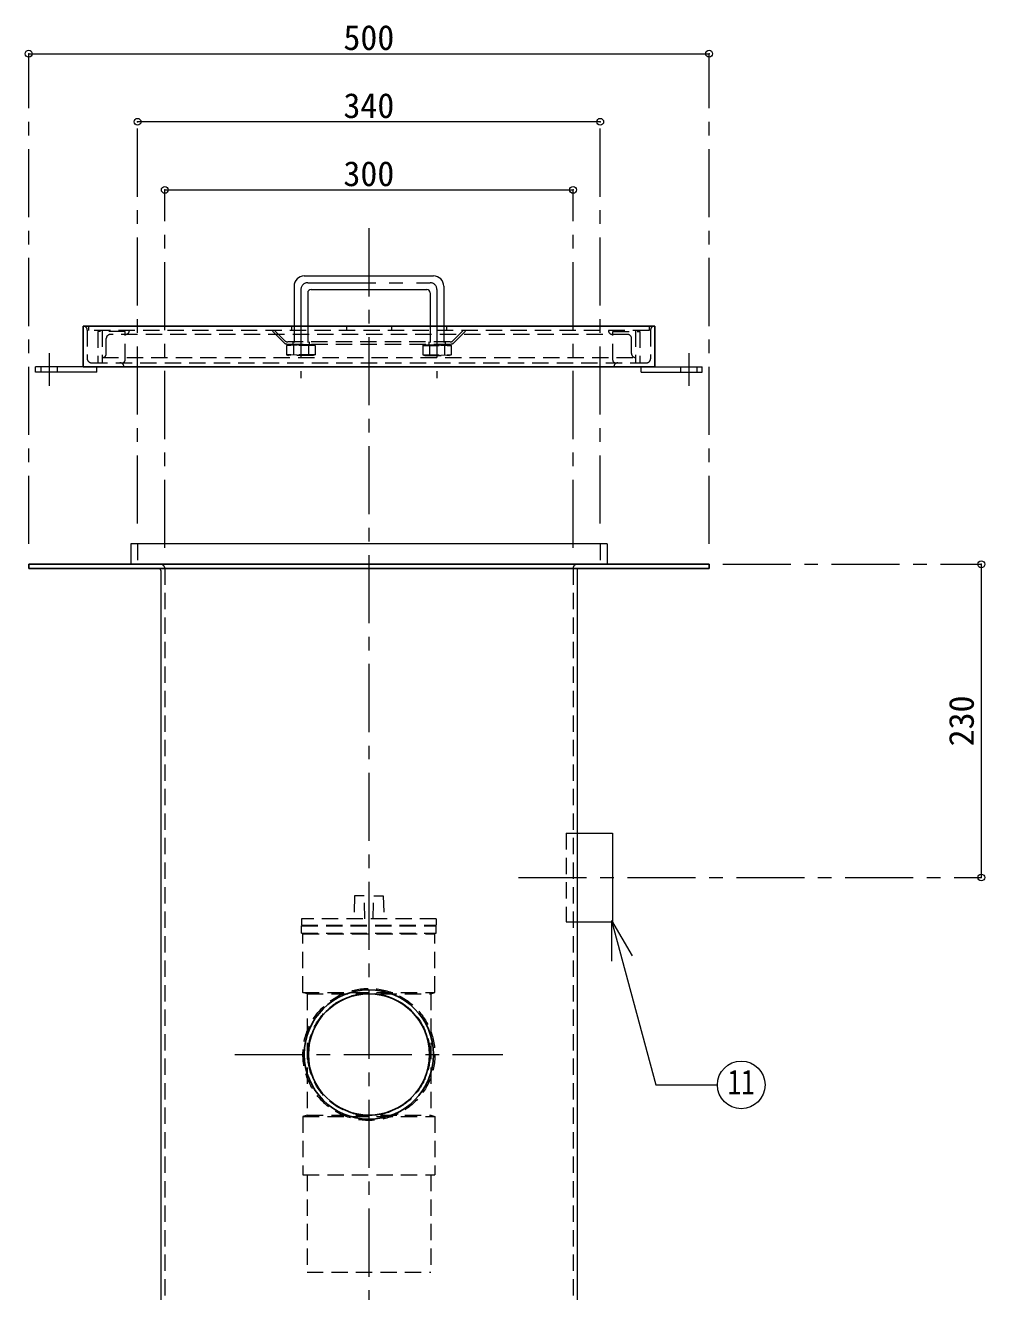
# Model space of a CAD drawing. Units: millimetres at full size, sheet at 1:10; details may follow other scales. Extents: x -2126 to 1924, y -1326 to 1484.
# Drawn here: x 121 to 826, y -835 to 95 of the extents above; entities that cross this region are included whole.
import ezdxf
from ezdxf.enums import TextEntityAlignment as Align

# ---------------------------------------------------------------- set-up
doc = ezdxf.new("R2010")
doc.units = ezdxf.units.MM
doc.header["$LTSCALE"] = 10
doc.header["$PDMODE"] = 32
doc.header["$PDSIZE"] = 5
doc.linetypes.add('CHAIN1', pattern=[8, 5, -1, 1, -1])
doc.linetypes.add('DASHED1', pattern=[1.8, 1.2, -0.6])
doc.layers.add('0-6_補助線', color=4, linetype='Continuous', lineweight=9)
doc.styles.add('ＭＳ ゴシック', font='')
doc.styles.get('ＭＳ ゴシック').set_extended_font_data('MS Gothic')

msp = doc.modelspace()

# ---------------------------------------------------------------- linework, layer by layer
at = {"layer": '0-6_補助線'}
for p, q in [((123.78, 74.05), (623.78, 74.05)), ((543.78, 24.05), (203.78, 24.05)), ((223.78, -25.95), (523.78, -25.95)), ((326.28, -89.15), (421.28, -89.15)), ((318.78, -96.65), (318.78, -125.95)), ((328.78, -101.65), (328.78, -125.95)), ((331.28, -99.15), (416.28, -99.15)), ((418.78, -101.65), (418.78, -125.95)), ((428.78, -96.65), (428.78, -125.95)), ((163.78, -155.95), (128.78, -155.95)), ((128.78, -159.95), (128.78, -155.95)), ((173.78, -159.95), (173.78, -155.95)), ((573.78, -159.95), (573.78, -155.95)), ((583.78, -155.95), (618.78, -155.95)), ((618.78, -159.95), (618.78, -155.95)), ((173.78, -159.95), (128.78, -159.95)), ((573.78, -159.95), (618.78, -159.95)), ((823.78, -300.95), (823.78, -530.95)), ((526.78, -563.45), (552.78, -563.45))]:
    msp.add_line(p, q, dxfattribs=at)
at = {"layer": '0-6_補助線', "linetype": 'CHAIN1'}
for p, q in [((123.78, -285.95), (123.78, 74.05)), ((623.78, -285.95), (623.78, 74.05)), ((203.78, -270.95), (203.78, 24.05)), ((543.78, -270.95), (543.78, 24.05)), ((223.78, -288.95), (223.78, -25.95)), ((523.78, -288.95), (523.78, -25.95)), ((373.78, -54.15), (373.78, -1038.95)), ((323.78, -99.15), (323.78, -164.15)), ((328.78, -94.15), (418.78, -94.15)), ((423.78, -99.15), (423.78, -164.15)), ((138.78, -145.95), (138.78, -169.95)), ((608.78, -145.95), (608.78, -169.95)), ((633.78, -300.95), (823.78, -300.95)), ((483.78, -530.95), (823.78, -530.95)), ((275.28, -660.95), (472.28, -660.95))]:
    msp.add_line(p, q, dxfattribs=at)
at = {"layer": '0-6_補助線', "color": 5, "lineweight": 25}
for p, q in [((163.78, -155.95), (163.78, -125.95)), ((583.78, -125.95), (163.78, -125.95)), ((583.78, -155.95), (583.78, -125.95)), ((163.78, -155.95), (583.78, -155.95)), ((123.78, -300.95), (123.78, -303.95)), ((623.78, -300.95), (123.78, -300.95)), ((123.78, -303.95), (623.78, -303.95)), ((623.78, -300.95), (623.78, -303.95))]:
    msp.add_line(p, q, dxfattribs=at)
at = {"layer": '0-6_補助線', "color": 7, "linetype": 'DASHED1', "lineweight": 18}
for p, q in [((166.78, -128.95), (166.78, -149.95)), ((580.78, -128.95), (580.78, -149.95)), ((169.78, -152.95), (577.78, -152.95))]:
    msp.add_line(p, q, dxfattribs=at)
at = {"layer": '0-6_補助線', "linetype": 'DASHED1'}
for p, q in [((167.78, -125.95), (167.78, -129.15)), ((579.78, -129.15), (167.78, -129.15)), ((194.58, -129.95), (174.58, -129.95)), ((174.58, -129.95), (174.58, -152.95)), ((177.78, -129.15), (177.78, -152.95)), ((194.58, -150.95), (194.58, -129.95)), ((311.41, -138.28), (302.28, -129.15)), ((312.03, -136.78), (304.41, -129.15)), ((316.78, -125.95), (316.78, -129.15)), ((318.78, -125.95), (318.78, -139.65)), ((328.78, -125.95), (328.78, -139.65)), ((357.2, -125.95), (357.2, -129.15)), ((390.37, -125.95), (390.37, -129.15)), ((418.78, -125.95), (418.78, -139.65)), ((428.78, -125.95), (428.78, -139.65)), ((430.78, -125.95), (430.78, -129.15)), ((435.54, -136.78), (443.16, -129.15)), ((436.16, -138.28), (445.28, -129.15)), ((552.98, -150.95), (552.98, -129.95)), ((569.78, -129.15), (569.78, -152.95)), ((579.78, -125.95), (579.78, -129.15)), ((180.78, -146.15), (180.78, -135.15)), ((563.78, -132.15), (183.78, -132.15)), ((313.53, -139.15), (434.04, -139.15)), ((433.42, -137.65), (314.15, -137.65)), ((317.78, -137.65), (317.78, -139.15)), ((329.78, -137.65), (329.78, -139.15)), ((417.78, -137.65), (417.78, -139.15)), ((429.78, -137.65), (429.78, -139.15)), ((566.78, -146.15), (566.78, -135.15)), ((334.28, -140.15), (313.28, -140.15)), ((334.28, -147.15), (313.28, -147.15)), ((313.28, -147.15), (314.78, -147.65)), ((332.78, -139.65), (314.78, -139.65)), ((318.28, -140.15), (314.78, -139.65)), ((332.78, -147.65), (314.78, -147.65)), ((323.78, -139.65), (318.28, -140.15)), ((329.28, -140.15), (329.28, -147.15)), ((334.28, -140.15), (332.78, -139.65)), ((413.28, -140.15), (414.78, -139.65)), ((413.28, -140.15), (434.28, -140.15)), ((413.28, -147.15), (434.28, -147.15)), ((414.78, -139.65), (432.78, -139.65)), ((414.78, -147.65), (432.78, -147.65)), ((418.28, -140.15), (418.28, -147.15)), ((423.78, -139.65), (429.28, -140.15)), ((429.28, -140.15), (432.78, -139.65)), ((434.28, -147.15), (432.78, -147.65)), ((132.78, -155.95), (132.78, -159.95)), ((144.78, -155.95), (144.78, -159.95)), ((177.78, -149.15), (569.78, -149.15)), ((602.78, -155.95), (602.78, -159.95)), ((614.78, -155.95), (614.78, -159.95)), ((203.78, -285.95), (203.78, -300.95)), ((543.78, -285.95), (543.78, -300.95)), ((223.78, -303.95), (223.78, -1000.95)), ((523.78, -303.95), (523.78, -1000.95)), ((518.78, -498.45), (526.78, -498.45)), ((363.28, -544.45), (362.78, -561.45)), ((370.28, -544.45), (363.28, -544.45)), ((370.78, -561.45), (370.28, -544.45)), ((376.78, -561.45), (377.28, -544.45)), ((377.28, -544.45), (384.28, -544.45)), ((384.28, -544.45), (384.78, -561.45)), ((324.28, -561.45), (324.28, -565.95)), ((423.28, -561.45), (324.28, -561.45)), ((324.28, -565.95), (423.28, -565.95)), ((324.28, -566.45), (423.28, -566.45)), ((324.28, -571.95), (324.28, -566.45)), ((423.28, -561.45), (423.28, -565.95)), ((422.28, -615.45), (422.28, -572.45)), ((325.28, -615.45), (422.28, -615.45)), ((328.28, -616.45), (325.28, -615.45)), ((419.28, -616.45), (419.28, -705.45)), ((328.28, -705.45), (325.28, -706.45)), ((325.28, -706.45), (422.28, -706.45)), ((325.28, -706.45), (325.28, -749.45)), ((419.28, -705.45), (422.28, -706.45)), ((422.28, -706.45), (422.28, -749.45)), ((325.28, -749.45), (422.28, -749.45)), ((419.28, -749.45), (419.28, -820.95))]:
    msp.add_line(p, q, dxfattribs=at)
at = {"layer": '0-6_補助線', "color": 7, "lineweight": 18}
for p, q in [((548.78, -285.95), (548.78, -300.95)), ((220.78, -305.45), (220.78, -1003.95)), ((526.78, -305.45), (526.78, -1003.95)), ((552.15, -562.47), (567.15, -588.45)), ((552.15, -562.47), (552.15, -592.47))]:
    msp.add_line(p, q, dxfattribs=at)
at = {"layer": '0-6_補助線', "linetype": 'DASHED1'}
for points in [[(552.98, -129.95), (572.98, -129.95), (572.98, -152.95)], [(314.78, -139.65), (313.28, -140.15), (313.28, -147.15)], [(318.28, -140.15), (318.28, -147.15), (314.78, -147.65)], [(329.28, -147.15), (323.78, -147.65), (318.28, -147.15)], [(332.78, -139.65), (329.28, -140.15), (323.78, -139.65)], [(334.28, -140.15), (334.28, -147.15), (332.78, -147.65), (329.28, -147.15)], [(413.28, -140.15), (413.28, -147.15), (414.78, -147.65), (418.28, -147.15)], [(414.78, -139.65), (418.28, -140.15), (423.78, -139.65)], [(418.28, -147.15), (423.78, -147.65), (429.28, -147.15)], [(429.28, -140.15), (429.28, -147.15), (432.78, -147.65)], [(432.78, -139.65), (434.28, -140.15), (434.28, -147.15)], [(518.78, -498.45), (518.78, -563.45), (526.78, -563.45)], [(324.28, -571.95), (423.28, -571.95), (423.28, -566.45)], [(325.28, -615.45), (325.28, -572.45), (422.28, -572.45)], [(328.28, -616.45), (419.28, -616.45), (422.28, -615.45)], [(328.28, -616.45), (328.28, -705.45), (419.28, -705.45)], [(328.28, -749.45), (328.28, -820.95), (419.28, -820.95)]]:
    msp.add_lwpolyline(points, dxfattribs=at)
at = {"layer": '0-6_補助線', "color": 7, "lineweight": 18}
for points in [[(548.78, -285.95), (198.78, -285.95), (198.78, -300.95)], [(552.15, -562.47), (584.53, -683.3), (629.88, -683.3)]]:
    msp.add_lwpolyline(points, dxfattribs=at)
at = {"layer": '0-6_補助線'}
msp.add_lwpolyline([(526.78, -498.45), (552.78, -498.45), (552.78, -563.45)], dxfattribs=at)
at = {"layer": '0-6_補助線', "linetype": 'DASHED1'}
for radius in [48.5, 44.9]:
    msp.add_circle((373.78, -660.95), radius, dxfattribs=at)
at = {"layer": '0-6_補助線', "color": 5, "lineweight": 25}
for radius in [47.5, 44.5]:
    msp.add_circle((373.78, -660.95), radius, dxfattribs=at)
at = {"layer": '0-6_補助線', "color": 7, "lineweight": 18}
msp.add_circle((647.38, -683.3), 17.5, dxfattribs=at)
at = {"layer": '0-6_補助線'}
for centre, radius, start, end in [((326.28, -96.65), 7.5, 90, 180), ((421.28, -96.65), 7.5, 0, 90), ((331.28, -101.65), 2.5, 90, 180), ((416.28, -101.65), 2.5, 0, 90)]:
    msp.add_arc(centre, radius, start, end, dxfattribs=at)
at = {"layer": '0-6_補助線', "linetype": 'CHAIN1'}
for centre, start, end in [((328.78, -99.15), 90, 180), ((418.78, -99.15), 0, 90)]:
    msp.add_arc(centre, 5, start, end, dxfattribs=at)
at = {"layer": '0-6_補助線', "color": 7, "linetype": 'DASHED1', "lineweight": 18}
for centre, start, end in [((163.78, -128.95), 0, 90), ((583.78, -128.95), 90, 180), ((169.78, -149.95), 180, 270), ((190.78, -155.95), 0, 90), ((556.78, -155.95), 90, 180), ((577.78, -149.95), 270, 0)]:
    msp.add_arc(centre, 3, start, end, dxfattribs=at)
at = {"layer": '0-6_補助線', "linetype": 'DASHED1'}
for centre, radius, start, end in [((194.78, -129.15), 3, 270, 0), ((552.78, -129.15), 3, 180, 270), ((183.78, -135.15), 3, 90, 180), ((313.53, -136.15), 3, 225, 270), ((314.15, -134.65), 3, 225, 270), ((433.42, -134.65), 3, 270, 315), ((434.04, -136.15), 3, 270, 315), ((563.78, -135.15), 3, 0, 90), ((177.78, -146.15), 3, 270, 0), ((569.78, -146.15), 3, 180, 270), ((192.58, -150.95), 2, 270, 0), ((554.98, -150.95), 2, 180, 270), ((220.78, -303.95), 3, 0, 90), ((526.78, -303.95), 3, 90, 180)]:
    msp.add_arc(centre, radius, start, end, dxfattribs=at)
at = {"layer": '0-6_補助線', "color": 7, "lineweight": 18}
for centre, start, end in [((219.28, -305.45), 0, 90), ((528.28, -305.45), 90, 180)]:
    msp.add_arc(centre, 1.5, start, end, dxfattribs=at)
at = {"layer": '0-6_補助線', "color": 1}
for p in [(123.78, 74.05), (623.78, 74.05), (203.78, 24.05), (543.78, 24.05), (223.78, -25.95), (523.78, -25.95), (823.78, -300.95), (823.78, -530.95)]:
    msp.add_point(p, dxfattribs=at)

# ---------------------------------------------------------------- texts
at = {"layer": '0-6_補助線', "color": 7, "style": 'ＭＳ ゴシック'}
for s, p in [('500', (355.03, 71.3)), ('340', (355.03, 21.3)), ('300', (355.03, -28.7))]:
    msp.add_text(s, height=18.33, dxfattribs=at).set_placement(p, align=Align.BOTTOM_LEFT)
msp.add_text('230', height=18.33, rotation=90, dxfattribs=at).set_placement((823.78, -434.7), align=Align.BOTTOM_LEFT)
at = {"layer": '0-6_補助線', "color": 7, "style": 'ＭＳ ゴシック', "width": 0.8}
msp.add_text('11', height=18.33, dxfattribs=at).set_placement((637.38, -695.8), align=Align.BOTTOM_LEFT)

doc.saveas('drawing.dxf')
